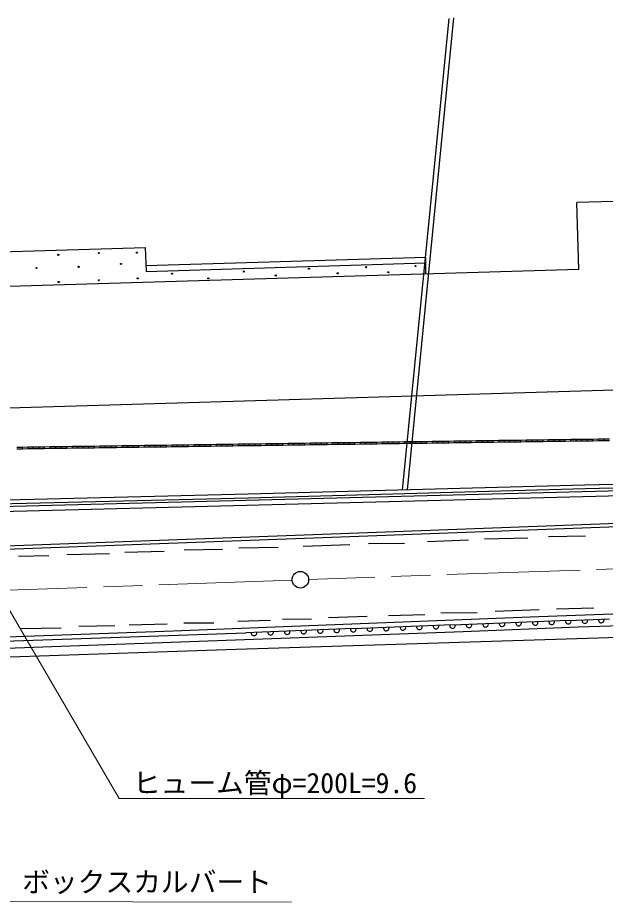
# Model space of a CAD drawing. Units: millimetres, scale not verified. Extents: x 40000 to 680000, y 20000 to 380000.
# Drawn here: x 354756 to 407726, y 239679 to 319483 of the extents above; entities that cross this region are included whole.
import ezdxf
from ezdxf.enums import TextEntityAlignment as Align

# ---------------------------------------------------------------- set-up
doc = ezdxf.new("R2010")
doc.units = ezdxf.units.MM
doc.header["$LTSCALE"] = 1000
doc.linetypes.add('CHAIN', pattern=[18.5, 12, -1.5, 3.5, -1.5])
for name, color, linetype, lineweight in [('M-BGD', 7, 'Continuous', 25), ('M-BMK', 2, 'CHAIN', 13), ('M-BMK-SRVR', 3, 'Continuous', 25), ('M-STR-HTXT', 7, 'Continuous', 13)]:
    doc.layers.add(name, color=color, linetype=linetype, lineweight=lineweight)
doc.styles.add('ＭＳ ゴシック', font='')
doc.styles.get('ＭＳ ゴシック').set_extended_font_data('MS Gothic')

msp = doc.modelspace()

# ---------------------------------------------------------------- linework, layer by layer
at = {"layer": 'M-BGD'}
for p, q in [((389430, 276846), (393646, 319407)), ((394054, 319483), (389852, 276888)), ((458258, 304392), (405153, 302806)), ((405333, 296766), (405153, 302806)), ((405333, 296766), (350175, 295118)), ((350501, 284183), (410443, 285974)), ((366172, 280905), (366671, 280912)), ((366671, 280912), (367170, 280919)), ((366673, 280762), (366671, 280912)), ((367170, 280919), (367670, 280926)), ((367172, 280769), (367170, 280919)), ((367670, 280926), (368169, 280933)), ((367672, 280776), (367670, 280926)), ((368169, 280933), (368668, 280940)), ((368171, 280783), (368169, 280933)), ((368668, 280940), (369167, 280947)), ((368670, 280790), (368668, 280940)), ((369167, 280947), (369667, 280954)), ((369169, 280797), (369167, 280947)), ((369667, 280954), (370166, 280962)), ((369669, 280804), (369667, 280954)), ((370166, 280962), (370665, 280969)), ((370168, 280812), (370166, 280962)), ((370665, 280969), (371164, 280976)), ((370667, 280819), (370665, 280969)), ((371164, 280976), (371664, 280983)), ((371167, 280826), (371164, 280976)), ((371664, 280983), (372163, 280990)), ((371666, 280833), (371664, 280983)), ((372163, 280990), (372662, 280997)), ((372165, 280840), (372163, 280990)), ((372662, 280997), (373162, 281004)), ((372664, 280847), (372662, 280997)), ((373162, 281004), (373661, 281011)), ((373164, 280854), (373162, 281004)), ((373661, 281011), (374160, 281018)), ((373663, 280861), (373661, 281011)), ((374160, 281018), (374659, 281025)), ((374162, 280868), (374160, 281018)), ((374659, 281025), (375159, 281032)), ((374662, 280875), (374659, 281025)), ((375159, 281032), (375658, 281039)), ((375161, 280882), (375159, 281032)), ((375658, 281039), (376157, 281046)), ((375660, 280889), (375658, 281039)), ((376157, 281046), (376657, 281053)), ((376159, 280896), (376157, 281046)), ((376657, 281053), (377156, 281060)), ((376659, 280903), (376657, 281053)), ((377156, 281060), (377655, 281067)), ((377158, 280910), (377156, 281060)), ((377158, 280910), (377657, 280917)), ((377655, 281067), (378154, 281074)), ((377657, 280917), (377655, 281067)), ((377657, 280917), (378156, 280924)), ((378154, 281074), (378654, 281081)), ((378156, 280924), (378154, 281074)), ((378156, 280924), (378656, 280931)), ((378654, 281081), (379153, 281088)), ((378656, 280931), (378654, 281081)), ((378656, 280931), (379155, 280938)), ((379153, 281088), (379652, 281095)), ((379155, 280938), (379153, 281088)), ((379155, 280938), (379654, 280945)), ((379652, 281095), (380151, 281102)), ((379654, 280945), (379652, 281095)), ((379654, 280945), (380154, 280952)), ((380151, 281102), (380651, 281109)), ((380154, 280952), (380151, 281102)), ((380154, 280952), (380653, 280959)), ((380651, 281109), (381150, 281116)), ((380653, 280959), (380651, 281109)), ((380653, 280959), (381152, 280966)), ((381150, 281116), (381649, 281123)), ((381152, 280966), (381150, 281116)), ((381152, 280966), (381651, 280973)), ((381649, 281123), (382149, 281130)), ((381651, 280973), (381649, 281123)), ((381651, 280973), (382151, 280980)), ((382149, 281130), (382648, 281138)), ((382151, 280980), (382149, 281130)), ((382151, 280980), (382650, 280988)), ((382648, 281138), (383147, 281145)), ((382650, 280988), (382648, 281138)), ((382650, 280988), (383149, 280995)), ((383147, 281145), (383646, 281152)), ((383149, 280995), (383147, 281145)), ((383149, 280995), (383649, 281002)), ((383646, 281152), (384146, 281159)), ((383649, 281002), (383646, 281152)), ((383649, 281002), (384148, 281009)), ((384146, 281159), (384645, 281166)), ((384148, 281009), (384146, 281159)), ((384148, 281009), (384647, 281016)), ((384645, 281166), (385144, 281173)), ((384647, 281016), (384645, 281166)), ((384647, 281016), (385146, 281023)), ((385144, 281173), (385644, 281180)), ((385146, 281023), (385144, 281173)), ((385146, 281023), (385646, 281030)), ((385644, 281180), (386143, 281187)), ((385646, 281030), (385644, 281180)), ((385646, 281030), (386145, 281037)), ((386143, 281187), (386642, 281194)), ((386145, 281037), (386143, 281187)), ((386145, 281037), (386644, 281044)), ((386642, 281194), (387141, 281201)), ((386644, 281044), (386642, 281194)), ((386644, 281044), (387143, 281051)), ((387141, 281201), (387641, 281208)), ((387143, 281051), (387141, 281201)), ((387143, 281051), (387643, 281058)), ((387641, 281208), (388140, 281215)), ((387643, 281058), (387641, 281208)), ((387643, 281058), (388142, 281065)), ((388140, 281215), (388639, 281222)), ((388142, 281065), (388140, 281215)), ((388142, 281065), (388641, 281072)), ((388639, 281222), (389138, 281229)), ((388641, 281072), (388639, 281222)), ((388641, 281072), (389141, 281079)), ((389138, 281229), (389638, 281236)), ((389141, 281079), (389138, 281229)), ((389141, 281079), (389640, 281086)), ((389638, 281236), (390137, 281243)), ((389640, 281086), (389638, 281236)), ((389640, 281086), (390139, 281093)), ((390137, 281243), (390636, 281250)), ((390139, 281093), (390137, 281243)), ((390139, 281093), (390638, 281100)), ((390636, 281250), (391136, 281257)), ((390638, 281100), (390636, 281250)), ((390638, 281100), (391138, 281107)), ((391136, 281257), (391635, 281264)), ((391138, 281107), (391136, 281257)), ((391138, 281107), (391637, 281114)), ((391635, 281264), (392134, 281271)), ((391637, 281114), (391635, 281264)), ((391637, 281114), (392136, 281121)), ((392134, 281271), (392633, 281278)), ((392136, 281121), (392134, 281271)), ((392136, 281121), (392636, 281128)), ((392633, 281278), (393133, 281285)), ((392636, 281128), (392633, 281278)), ((392636, 281128), (393135, 281135)), ((393133, 281285), (393632, 281292)), ((393135, 281135), (393133, 281285)), ((393135, 281135), (393634, 281142)), ((393632, 281292), (394131, 281299)), ((393634, 281142), (393632, 281292)), ((393634, 281142), (394133, 281149)), ((394131, 281299), (394631, 281306)), ((394133, 281149), (394131, 281299)), ((394133, 281149), (394633, 281156)), ((394631, 281306), (395130, 281314)), ((394633, 281156), (394631, 281306)), ((394633, 281156), (395132, 281164)), ((395130, 281314), (395629, 281321)), ((395132, 281164), (395130, 281314)), ((395132, 281164), (395631, 281171)), ((395629, 281321), (396128, 281328)), ((395631, 281171), (395629, 281321)), ((395631, 281171), (396130, 281178)), ((396128, 281328), (396628, 281335)), ((396130, 281178), (396128, 281328)), ((396130, 281178), (396630, 281185)), ((396628, 281335), (397127, 281342)), ((396630, 281185), (396628, 281335)), ((396630, 281185), (397129, 281192)), ((397127, 281342), (397626, 281349)), ((397129, 281192), (397127, 281342)), ((397129, 281192), (397628, 281199)), ((397626, 281349), (398125, 281356)), ((397628, 281199), (397626, 281349)), ((397628, 281199), (398128, 281206)), ((398125, 281356), (398625, 281363)), ((398128, 281206), (398125, 281356)), ((398128, 281206), (398627, 281213)), ((398625, 281363), (399124, 281370)), ((398627, 281213), (398625, 281363)), ((398627, 281213), (399126, 281220)), ((399124, 281370), (399623, 281377)), ((399126, 281220), (399124, 281370)), ((399126, 281220), (399625, 281227)), ((399623, 281377), (400123, 281384)), ((399625, 281227), (399623, 281377)), ((399625, 281227), (400125, 281234)), ((400123, 281384), (400622, 281391)), ((400125, 281234), (400123, 281384)), ((400125, 281234), (400624, 281241)), ((400622, 281391), (401121, 281398)), ((400624, 281241), (400622, 281391)), ((400624, 281241), (401123, 281248)), ((401121, 281398), (401620, 281405)), ((401123, 281248), (401121, 281398)), ((401123, 281248), (401623, 281255)), ((401620, 281405), (402120, 281412)), ((401623, 281255), (401620, 281405)), ((401623, 281255), (402122, 281262)), ((402120, 281412), (402619, 281419)), ((402122, 281262), (402120, 281412)), ((402122, 281262), (402621, 281269)), ((402619, 281419), (403118, 281426)), ((402621, 281269), (402619, 281419)), ((402621, 281269), (403120, 281276)), ((403118, 281426), (403618, 281433)), ((403120, 281276), (403118, 281426)), ((403120, 281276), (403620, 281283)), ((403618, 281433), (404117, 281440)), ((403620, 281283), (403618, 281433)), ((403620, 281283), (404119, 281290)), ((404117, 281440), (404616, 281447)), ((404119, 281290), (404117, 281440)), ((404119, 281290), (404618, 281297)), ((404616, 281447), (405115, 281454)), ((404618, 281297), (404616, 281447)), ((404618, 281297), (405117, 281304)), ((405115, 281454), (405615, 281461)), ((405117, 281304), (405115, 281454)), ((405117, 281304), (405617, 281311)), ((405615, 281461), (406114, 281468)), ((405617, 281311), (405615, 281461)), ((405617, 281311), (406116, 281318)), ((406114, 281468), (406613, 281475)), ((406116, 281318), (406114, 281468)), ((406116, 281318), (406615, 281325)), ((406613, 281475), (407112, 281482)), ((406615, 281325), (406613, 281475)), ((406615, 281325), (407115, 281332)), ((407112, 281482), (407612, 281489)), ((407115, 281332), (407112, 281482)), ((407115, 281332), (407614, 281340)), ((407612, 281489), (408111, 281497)), ((407614, 281340), (407612, 281489)), ((407614, 281340), (408113, 281347)), ((354688, 280743), (355188, 280750)), ((354690, 280593), (355190, 280600)), ((355188, 280750), (355687, 280757)), ((355190, 280600), (355188, 280750)), ((355190, 280600), (355689, 280607)), ((355687, 280757), (356186, 280764)), ((355689, 280607), (355687, 280757)), ((355689, 280607), (356188, 280614)), ((356186, 280764), (356685, 280771)), ((356188, 280614), (356186, 280764)), ((356188, 280614), (356688, 280621)), ((356685, 280771), (357185, 280778)), ((356688, 280621), (356685, 280771)), ((356688, 280621), (357187, 280629)), ((357185, 280778), (357684, 280786)), ((357187, 280629), (357185, 280778)), ((357187, 280629), (357686, 280636)), ((357684, 280786), (358183, 280793)), ((357686, 280636), (357684, 280786)), ((357686, 280636), (358185, 280643)), ((358183, 280793), (358683, 280800)), ((358185, 280643), (358183, 280793)), ((358185, 280643), (358685, 280650)), ((358683, 280800), (359182, 280807)), ((358685, 280650), (358683, 280800)), ((358685, 280650), (359184, 280657)), ((359182, 280807), (359681, 280814)), ((359184, 280657), (359182, 280807)), ((359184, 280657), (359683, 280664)), ((359681, 280814), (360180, 280821)), ((359683, 280664), (359681, 280814)), ((359683, 280664), (360182, 280671)), ((360180, 280821), (360680, 280828)), ((360182, 280671), (360180, 280821)), ((360182, 280671), (360682, 280678)), ((360680, 280828), (361179, 280835)), ((360682, 280678), (360680, 280828)), ((360682, 280678), (361181, 280685)), ((361179, 280835), (361678, 280842)), ((361181, 280685), (361179, 280835)), ((361181, 280685), (361680, 280692)), ((361678, 280842), (362177, 280849)), ((361680, 280692), (361678, 280842)), ((361680, 280692), (362180, 280699)), ((362177, 280849), (362677, 280856)), ((362180, 280699), (362177, 280849)), ((362180, 280699), (362679, 280706)), ((362677, 280856), (363176, 280863)), ((362679, 280706), (362677, 280856)), ((362679, 280706), (363178, 280713)), ((363176, 280863), (363675, 280870)), ((363178, 280713), (363176, 280863)), ((363178, 280713), (363677, 280720)), ((363675, 280870), (364175, 280877)), ((363677, 280720), (363675, 280870)), ((363677, 280720), (364177, 280727)), ((364175, 280877), (364674, 280884)), ((364177, 280727), (364175, 280877)), ((364177, 280727), (364676, 280734)), ((364674, 280884), (365173, 280891)), ((364676, 280734), (364674, 280884)), ((364676, 280734), (365175, 280741)), ((365173, 280891), (365672, 280898)), ((365175, 280741), (365173, 280891)), ((365175, 280741), (365675, 280748)), ((365672, 280898), (366172, 280905)), ((365675, 280748), (365672, 280898)), ((365675, 280748), (366174, 280755)), ((366174, 280755), (366172, 280905)), ((366174, 280755), (366673, 280762)), ((366673, 280762), (367172, 280769)), ((367172, 280769), (367672, 280776)), ((367672, 280776), (368171, 280783)), ((368171, 280783), (368670, 280790)), ((368670, 280790), (369169, 280797)), ((369169, 280797), (369669, 280804)), ((369669, 280804), (370168, 280812)), ((370168, 280812), (370667, 280819)), ((370667, 280819), (371167, 280826)), ((371167, 280826), (371666, 280833)), ((371666, 280833), (372165, 280840)), ((372165, 280840), (372664, 280847)), ((372664, 280847), (373164, 280854)), ((373164, 280854), (373663, 280861)), ((373663, 280861), (374162, 280868)), ((374162, 280868), (374662, 280875)), ((374662, 280875), (375161, 280882)), ((375161, 280882), (375660, 280889)), ((375660, 280889), (376159, 280896)), ((376159, 280896), (376659, 280903)), ((376659, 280903), (377158, 280910)), ((391698, 272228), (395407, 272365)), ((396833, 272460), (400743, 272566)), ((402613, 272672), (405931, 272746)), ((364410, 271255), (367973, 271351)), ((369761, 271470), (373216, 271528)), ((374694, 271645), (378234, 271711)), ((380477, 271805), (384692, 271943)), ((386373, 272048), (389627, 272091)), ((354823, 270915), (357568, 270979)), ((359192, 271050), (363038, 271158)), ((396178, 265804), (392887, 265757)), ((401756, 266071), (397807, 265914)), ((406681, 266217), (403338, 266113)), ((377547, 265115), (374602, 265005)), ((381245, 265209), (378613, 265193)), ((386259, 265460), (382765, 265350)), ((391446, 265616), (388171, 265522)), ((402148, 265003), (400658, 264947)), ((403639, 265058), (402148, 265003)), ((405130, 265114), (403639, 265058)), ((406620, 265169), (405130, 265114)), ((408111, 265225), (406620, 265169)), ((358667, 264410), (355078, 264347)), ((363508, 264629), (360280, 264551)), ((368240, 264770), (364793, 264676)), ((372424, 264864), (369729, 264849)), ((379790, 264170), (378300, 264114)), ((381281, 264225), (379790, 264170)), ((382771, 264281), (381281, 264225)), ((384262, 264336), (382771, 264281)), ((385752, 264392), (384262, 264336)), ((387243, 264447), (385752, 264392)), ((388733, 264503), (387243, 264447)), ((390224, 264559), (388733, 264503)), ((391715, 264614), (390224, 264559)), ((393205, 264670), (391715, 264614)), ((394696, 264725), (393205, 264670)), ((396186, 264781), (394696, 264725)), ((397677, 264836), (396186, 264781)), ((399167, 264892), (397677, 264836)), ((400658, 264947), (399167, 264892)), ((376809, 264059), (375318, 264003)), ((378300, 264114), (376809, 264059))]:
    msp.add_line(p, q, dxfattribs=at)
for points in [[(320803, 308978), (322398, 307327), (335822, 280345), (338798, 276164), (339574, 275805), (340477, 275666), (375539, 276520), (405896, 277347), (437993, 278099), (471221, 279138)], [(320790, 308488), (322109, 307122), (335521, 280165), (338567, 275886), (339472, 275467), (340455, 275316), (375548, 276170), (405905, 276997), (438003, 277749), (471232, 278788)], [(350175, 295118), (350157, 298284), (366258, 298740), (366334, 296583), (391543, 297365)], [(391543, 296354), (391543, 297844), (366315, 297105)], [(473157, 278160), (410338, 276822), (341494, 275069)], [(473166, 277710), (410348, 276372), (341505, 274619)], [(458739, 275720), (386303, 273013), (345477, 271518), (333822, 271148)], [(458751, 275420), (386314, 272713), (345488, 271218), (333832, 270848)], [(576280, 273598), (570091, 272529), (563378, 271460), (552811, 270018), (539135, 268601), (530309, 267755), (520089, 267034), (511462, 266661), (498284, 266264), (464310, 265285), (413774, 263732), (374438, 262495), (335407, 261152), (287863, 259717), (238126, 257960), (210787, 256960)], [(463916, 267656), (442567, 266900), (401736, 265433), (368758, 264140), (327943, 262678), (303597, 261805), (272175, 260925), (243462, 259888), (210749, 258679)], [(336623, 262020), (354540, 262633), (372735, 263296), (394924, 264102), (405274, 264540), (419883, 264993), (436377, 265643), (461759, 266432), (488018, 267211), (509854, 267844)], [(258302, 260025), (269510, 260474), (279815, 260778), (291528, 261229), (309609, 261673), (330255, 262415), (346532, 262988), (375318, 264003)]]:
    msp.add_lwpolyline(points, dxfattribs=at)
for centre in [(358418, 298085), (362076, 298249), (365505, 298281), (356458, 296910), (360247, 297008), (364068, 297269), (381018, 296844), (386178, 296975), (390620, 297073), (368673, 296387), (375139, 296583), (378013, 296224), (383598, 296420), (388171, 296518), (358451, 295636), (362076, 295799), (365570, 295962), (371939, 295962)]:
    msp.add_circle(centre, 50, dxfattribs=at)
for centre, start, end in [((401405, 264928), 171.42724, 12.83986), ((402895, 264984), 171.42904, 12.83806), ((404386, 265039), 171.42717, 12.83993), ((405877, 265095), 171.42724, 12.83986), ((407367, 265150), 171.42698, 12.83782), ((380537, 264151), 171.42724, 12.83986), ((382028, 264206), 171.42717, 12.83993), ((383518, 264262), 171.42717, 12.83993), ((385009, 264317), 171.43017, 12.83685), ((386499, 264373), 171.42724, 12.83986), ((387990, 264428), 171.42724, 12.83986), ((389480, 264484), 171.42724, 12.83986), ((390971, 264539), 171.42911, 12.83799), ((392462, 264595), 171.42717, 12.83993), ((393952, 264650), 171.42717, 12.83993), ((395443, 264706), 171.42724, 12.83986), ((396933, 264761), 171.42911, 12.83799), ((398424, 264817), 171.42724, 12.83986), ((399914, 264872), 171.42724, 12.83986), ((376066, 263984), 171.42724, 12.83986), ((377556, 264040), 171.42724, 12.83986), ((379047, 264095), 171.42698, 12.83782)]:
    msp.add_arc(centre, 253, start, end, dxfattribs=at)
at = {"layer": 'M-BMK'}
for p, q in [((479403, 272234), (380985, 268803)), ((379486, 268750), (281137, 265237))]:
    msp.add_line(p, q, dxfattribs=at)
at = {"layer": 'M-BMK-SRVR'}
msp.add_circle((380235, 268777), 750, dxfattribs=at)
at = {"layer": 'M-STR-HTXT'}
for points in [[(391436, 249035), (363915, 249035), (352718, 268196)], [(336008, 265778), (350749, 239754), (379444, 239679)]]:
    msp.add_lwpolyline(points, dxfattribs=at)

# ---------------------------------------------------------------- texts
at = {"layer": 'M-STR-HTXT', "style": 'ＭＳ ゴシック'}
for s, p in [('ヒューム管φ=200L=9.6', (377951, 250445)), ('ボックスカルバート', (366416, 241516))]:
    msp.add_text(s, height=1833, dxfattribs=at).set_placement(p, align=Align.MIDDLE_CENTER)

doc.saveas('drawing.dxf')
